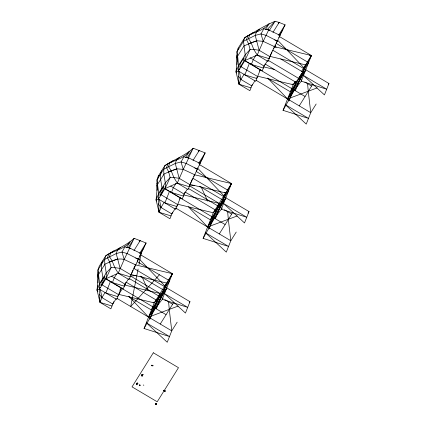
<?xml version="1.0" encoding="UTF-8"?>
<svg xmlns="http://www.w3.org/2000/svg" width="426" height="426" viewBox="0 0 426 426"><rect width="100%" height="100%" fill="white"/><g stroke="black" fill="none" stroke-linecap="round" stroke-linejoin="round"><path stroke-width="0.64" d="M155.996 403.726L156.251 404.583L156.379 404.258L156.251 404.583L156.64 404.45L155.282 403.949L156.246 404.002L156.512 404.7L155.357 404.199L156.448 404.689L155.32 403.928L156.576 404.439L155.469 403.742L156.512 404.7L155.495 404.375L156.438 404.609M156.997 190.635L157.029 179.772L158.291 176.124L164.814 165.671C174.064 159.484 184.953 155.804 193.196 148.216L205.167 152.897L189.352 185.858M268.944 58.357L285.1 24.846L279.163 22.44L275.047 21.3C264.429 25.682 254.689 31.891 244.753 37.626L238.23 48.074L236.968 51.722L236.994 64.571M158.222 178.089L158.291 176.124L159.367 175.501M238.182 49.384L238.23 48.074M102.661 283.966C104.37 276.293 99.333 268.337 102.501 261.01M111.99 306.017L100.014 302.385L99.396 289.19L105.92 278.742C107.634 271.064 102.591 263.114 105.765 255.786C115.009 249.593 125.904 245.914 134.147 238.326L146.113 243.006L130.99 274.866L120.121 268.423L114.812 267.629L111.085 267.645L106.202 272.997L99.679 283.45L97.043 290.133L100.014 302.385L110.877 308.829L113.726 301.64M161.71 193.857C163.424 186.178 158.381 178.228 161.555 170.895M172.535 212.132L169.926 218.719L159.063 212.276L158.451 199.08L164.974 188.633C166.683 180.954 161.646 173.004 164.814 165.671C172.668 160.357 183.073 159.377 189.203 151.747L185.811 157.173M265.409 29.671L269.136 23.696C263.012 31.327 252.607 32.307 244.753 37.626L243.491 41.274L236.968 51.722C238.858 62.505 238.411 73.331 239.002 84.226L249.865 90.669L252.235 84.683M250.978 87.857L239.002 84.226L236.031 71.973L238.384 71.03L244.907 60.583L245.19 54.837L243.491 41.274L255.211 35.39L260.984 33.904L266.112 35.379L277.39 41.109L276.25 42.935M156.251 404.583L155.991 403.779L156.182 404.524L155.352 404.178L156.273 404.535L155.953 403.768L156.23 404.018M126.421 247.831L130.148 241.856C124.025 249.487 113.62 250.467 105.765 255.786L99.242 266.234L97.98 269.882L98.475 274.573L97.043 290.133L97.895 291.751M196.311 170.986L197.451 169.159L186.173 163.424L181.045 161.949L175.272 163.44L163.552 169.319L157.029 179.772L157.529 184.463L156.097 200.023L159.063 212.276L171.039 215.907M165.011 390.882L163.717 390.456L164.979 391.19L165.011 390.882L163.728 390.424L164.979 391.19L165.011 390.882L163.701 390.488M164.085 390.669L165.022 391.132L164.111 390.589C164.452 391.047 163.163 390.046 164.963 390.94L163.744 390.482L164.979 391.19M97.341 288.264L97.043 290.133L99.396 289.19L100.11 287.396M97.538 287.012L97.735 285.766M156.587 196.903L156.097 200.023L156.661 201.099M236.622 68.229L236.031 71.973L236.6 73.054M164.266 390.711L164.116 390.562M138.088 269.072L130.713 306.523L159.43 274.775M138.982 264.551L141.144 253.576L129.706 248.044L124.845 246.952L121.99 252.059L124.19 259.493L118.226 273.21L105.92 278.742L123.247 289.014L125.856 282.427M155.522 404.354L155.847 404.391C154.92 403.843 156.603 405.051 155.405 403.773M164.425 390.892L163.738 390.434L164.75 390.807M156.646 404.535L156.379 404.258M164.335 390.823L163.877 390.482L164.942 391.153L164.787 390.898M152.62 365.886L152.54 365.279C150.048 364.629 152.423 366.754 152.007 365.354M98.145 274.365L97.783 275.457L98.007 282.731M237.133 56.205L236.771 57.297L237.341 60.987M98.273 272.012L97.783 275.457L98.161 277.917M269.977 56.706L259.109 50.263L253.8 49.469L250.073 49.485L245.19 54.837L238.666 65.29L236.031 71.973L237.463 56.413L243.991 45.965L251.116 42.754L256.883 40.779L263.177 41.333L274.695 46.727L273.646 48.41M105.004 292.646L101.91 297.598L100.014 302.385L99.38 297.875M158.925 197.882L158.451 199.08L156.097 200.023L158.728 193.335L165.251 182.887L170.134 177.535L173.861 177.52L179.17 178.313L190.039 184.756M132.891 270.057L129.094 279.653L118.226 273.21L114.812 267.629L112.129 260.914L109.493 256.697L110.59 253.14L114.024 250.749M164.399 201.983L160.959 207.489L159.063 212.276L158.61 209.054M184.905 192.318L182.296 198.905L164.974 188.633L177.28 183.1L183.239 169.383L188.761 157.934L200.193 163.462L199.208 165.043M192.179 179.346L188.143 189.543L177.28 183.1L173.861 177.52L171.177 170.805L168.547 166.587L169.639 163.025L173.078 160.639M239.332 68.639L238.384 71.03L255.712 81.307L260.222 69.912L259.535 71.014M244.332 73.932L240.898 79.444L239.002 84.226L238.549 81.004M177.173 322.173L171.753 330.858L167.242 342.254L146.315 322.807L169.495 336.556L144.057 328.505L154.212 302.865L172.423 273.689L140.388 254.689M149.904 319.143L160.059 293.503L130.564 276.011L136.245 275.59M156.427 308.69L166.582 283.05L131.038 274.557M264.605 64.869L262.235 70.854L244.907 60.583L257.213 55.05L263.177 41.333L268.7 29.884L280.132 35.417L278.817 37.525M129.366 296.927L148.573 317.109L162.274 299.329L172.423 273.689L134.994 264.743M271.879 51.897L268.082 61.493L257.213 55.05L253.8 49.469L251.116 42.754L248.48 38.537L249.577 34.98L253.012 32.589L254.338 32.536M236.228 232.058L230.801 240.743L226.291 252.139L205.364 232.697L228.549 246.441L203.111 238.395L213.261 212.755L231.478 183.574L199.437 164.58M208.953 229.028L219.108 203.388L189.613 185.901L194.666 185.528M215.481 218.581L225.631 192.941L224.513 192.275M196.418 171.582L228.655 190.699L210.444 219.875L188.42 206.818L207.622 226.999L221.323 209.219L231.478 183.574L194.677 174.782M133.604 268.258L189.969 301.677L185.454 313.073L164.532 293.631L187.712 307.375L162.274 299.329M316.161 104.013L310.74 112.698L306.23 124.094L285.303 104.647L308.483 118.396L283.045 110.345L293.2 84.705L295.261 81.398M288.892 100.983L296.943 80.652M295.415 90.53L305.57 64.89L270.025 56.397M192.653 178.143L249.018 211.568L244.508 222.963L223.581 203.521L246.76 217.265L221.323 209.219M268.359 78.767L287.561 98.949L301.262 81.169L311.417 55.529L279.376 36.529M272.592 50.098L328.957 83.517L324.442 94.913L303.52 75.471L326.699 89.215L301.262 81.169M164.085 390.764L164.282 390.78M105.92 278.742L111.085 267.645L109.62 262.059L107.522 257.762L108.699 254.178L112.214 251.99M164.974 188.633L170.134 177.535L168.675 171.944L166.571 167.652L167.753 164.063L171.263 161.875M244.907 60.583L250.073 49.485L248.608 43.899L246.51 39.602L247.692 36.018L251.202 33.83M129.706 248.044L124.19 259.493C117.299 257.538 111.101 261.543 104.998 264.125L98.475 274.573L98.624 277.672M129.296 248.262L134.147 238.326L128.402 247.506L126.469 247.474M188.345 158.153L193.196 148.216L187.456 157.396L185.518 157.364M163.728 390.509L164.122 390.78M168.6 301.837L169.271 309.393L148.573 317.109L172.423 273.689M227.649 211.727L228.32 219.284L207.622 226.999L231.478 183.574M307.588 83.677L308.259 91.233L287.561 98.949L301.597 73.421M302.199 72.329L311.417 55.529L273.982 46.583M144.057 328.505L166.784 287.933L138.738 258.454M203.111 238.395L225.839 197.818L197.345 167.876M283.045 110.345L305.772 69.773L277.725 40.294M157.588 185.704L157.529 184.463L164.053 174.016L171.177 170.805L176.944 168.829L183.239 169.383L194.757 174.777L193.708 176.46M116.681 273.934L114.274 277.789L112.379 282.571L124.36 286.203M269.205 30.651L275.047 21.3L267.395 29.346L265.457 29.314M133.956 250.563L140.175 240.599L139.494 241.664M176.076 183.271L173.329 187.674L171.433 192.461L183.409 196.093M256.015 55.22L253.262 59.629L251.372 64.417L263.348 68.043M193.005 160.453L199.224 150.49L198.543 151.555M272.944 32.403L279.163 22.44L278.482 23.505M139.59 253.459L146.113 243.006M140.394 253.475L143.961 247.756M139.499 256.212L141.144 253.576M137.263 261.095L138.402 259.269L127.124 253.539L121.99 252.059L116.218 253.55L104.503 259.434L97.98 269.882L97.847 273.263L98.544 278.274M198.638 163.35L205.167 152.897M278.577 35.299L285.1 24.846M119.86 290.271L121.234 288.072L116.724 299.467L99.396 289.19L99.679 283.45L98.475 274.573M133.956 267.693L135.708 264.887L124.19 259.493M199.443 163.366L203.016 157.641M279.381 35.315L282.949 29.596M116.213 298.535L112.773 304.042L101.91 297.598L99.535 294.425M117.933 295.782L122.736 288.077M124.11 285.878L128.577 278.721M179.596 199.059L180.283 197.957L175.773 209.352L158.451 199.08L158.728 193.335L157.529 184.463M175.262 208.426L171.822 213.932L160.959 207.489L158.19 203.788M176.982 205.667L177.669 204.571L160.884 194.613M187.286 189.16L184.192 194.118L170.634 186.082M254.855 80.924L251.761 85.882L240.898 79.444L238.523 76.265M256.574 78.171L257.608 76.52L240.818 66.568M267.571 60.561L264.131 66.073L250.035 57.712M301.448 71.493L311.417 55.529L309.441 55.598M148.573 317.109L166.784 287.933L154.212 302.865L118.668 294.371M207.622 226.999L225.839 197.818L213.261 212.755L177.717 204.262M287.561 98.949L305.772 69.773L297.95 79.114M160.256 324.037L169.287 309.574L171.753 330.858L117.107 298.45M173.611 302.652L169.441 309.324L178.148 306.081M219.305 233.927L228.336 219.465L230.801 240.743L175.587 208M232.66 212.537L228.49 219.214L237.202 215.971M299.244 105.877L308.275 91.414L310.74 112.698L256.095 80.29M312.599 84.492L308.429 91.164L317.136 87.921M141.709 375.008L141.895 374.71M141.666 375.838L142.209 376.163L141.666 375.838L141.965 374.656L142.577 374.379L143.12 374.704L142.577 374.379M136.432 384.444L136.975 384.769L136.432 384.444L136.73 383.262L137.342 382.985L137.886 383.309L137.342 382.985M189.288 302.764L189.969 301.677M139.217 385.413L139.904 385.631M139.515 384.939L140.202 385.157M248.001 213.197L249.018 211.568M328.276 84.604L328.957 83.517M155.282 403.949L156.134 404.327L155.33 403.907M155.325 403.986L155.724 404.226L155.293 403.933M155.378 404.104L155.762 404.306M156.081 404.04L155.937 403.784L156.124 404.077C155.756 403.518 156.672 405.243 155.421 403.843L155.767 404.05M257.655 76.211L293.2 84.705L295.985 81.446M163.765 390.45L164.755 390.892M259.642 29.229L256.473 31.742L255.211 35.39L259.109 50.263M179.708 157.274L176.534 159.793L175.272 163.44L179.17 178.313M120.654 247.389L117.485 249.902L116.218 253.55L120.121 268.423M248.608 43.899L250.973 43.005M252.746 42.339L256.883 40.779M168.675 171.944L171.625 170.831M172.807 170.389L176.944 168.829M109.62 262.059L111.985 261.165M113.758 260.499L117.895 258.939M151.432 365.444L153.147 365.641M153.003 365.854L151.528 365.567M268.7 29.884L263.838 28.792L260.984 33.904L263.177 41.333M188.761 157.934L183.899 156.843L181.045 161.949L183.239 169.383M251.292 63.932L249.359 63.469L244.849 74.864L256.825 78.496M263.502 66.85L274.2 69.406M190.087 184.447L225.631 192.941M170.709 191.822L169.42 191.514L164.91 202.914L176.886 206.546M183.563 194.895L219.108 203.388M111.66 281.937L110.371 281.629L105.856 293.024L117.837 296.656M124.514 285.005L160.059 293.503M257.213 55.05L269.195 58.681M177.28 183.1L189.256 186.732M118.226 273.21L130.207 276.841M142.284 374.848L142.827 375.173L141.965 374.656M141.959 375.37L142.502 375.695L141.634 375.178M137.05 383.453L137.593 383.778L136.73 383.262M136.725 383.975L137.268 384.3L136.405 383.783M140.111 385.296L139.803 385.152M139.819 385.77L139.504 385.626M274.663 39.895L277.39 41.109M194.725 167.945L197.451 169.159M135.676 258.055L138.402 259.269M268.327 30.214L267.395 29.346L269.653 30.416M188.585 157.929L187.456 157.396L188.356 158.35M129.536 248.038L128.402 247.506L130.313 248.635M163.76 390.408L164.58 390.802L164.308 390.69M267.395 29.346L269.301 30.48M276.352 43.532L308.594 62.649L290.378 91.83L267.219 78.096M274.493 46.466L275.547 47.089M280.723 58.953L302.748 72.015M267.89 60.141L301.571 80.109M304.851 82.058L311.518 86.009M265.073 63.991L296.224 82.463M292.055 84.029L293.2 84.705M244.513 60.593L304.995 96.457M188.888 158.243L187.456 157.396L188.388 158.264M199.645 186.327L222.809 200.06M188.526 188.526L222.18 208.484M224.369 209.778L231.584 214.06M185.14 192.041L216.286 210.513M164.574 188.643L225.056 224.507M137.364 261.692L169.607 280.809L151.39 309.99L128.231 296.256M140.026 276.101L163.76 290.175M129.472 278.636L163.131 298.594M164.771 299.569L172.53 304.169M126.085 282.15L157.237 300.623M111.585 276.192L125.143 284.233M153.067 302.188L154.212 302.865M105.526 278.753L166.007 314.617M101.83 284.728L118.62 294.68M143.28 384.971L143.855 385.312M139.888 385.008L139.6 384.8M139.595 385.482L139.307 385.274M155.937 403.8L156.081 404.072M207.643 201.147L201.136 186.918M148.312 290.676L141.821 276.426M275.036 45.018L276.075 47.403M240.898 79.444L239.369 71.403M160.959 207.489L159.43 199.453M101.91 297.598L100.382 289.563M156.832 185.347L157.402 189.037M236.835 55.103L237.532 60.114M156.896 183.153L157.418 186.913M238.666 65.29L238.805 66.515M101.047 282.188L100.877 285.713L104.562 279.818L104.732 276.288L101.047 282.188M160.101 192.078L159.926 195.603L163.611 189.703L163.781 186.178L160.101 192.078M240.035 64.028L239.865 67.553L243.55 61.658L243.72 58.128L240.035 64.028M153.317 352.771L132.033 386.861L157.21 401.787L178.489 367.697L153.317 352.771"/></g></svg>
